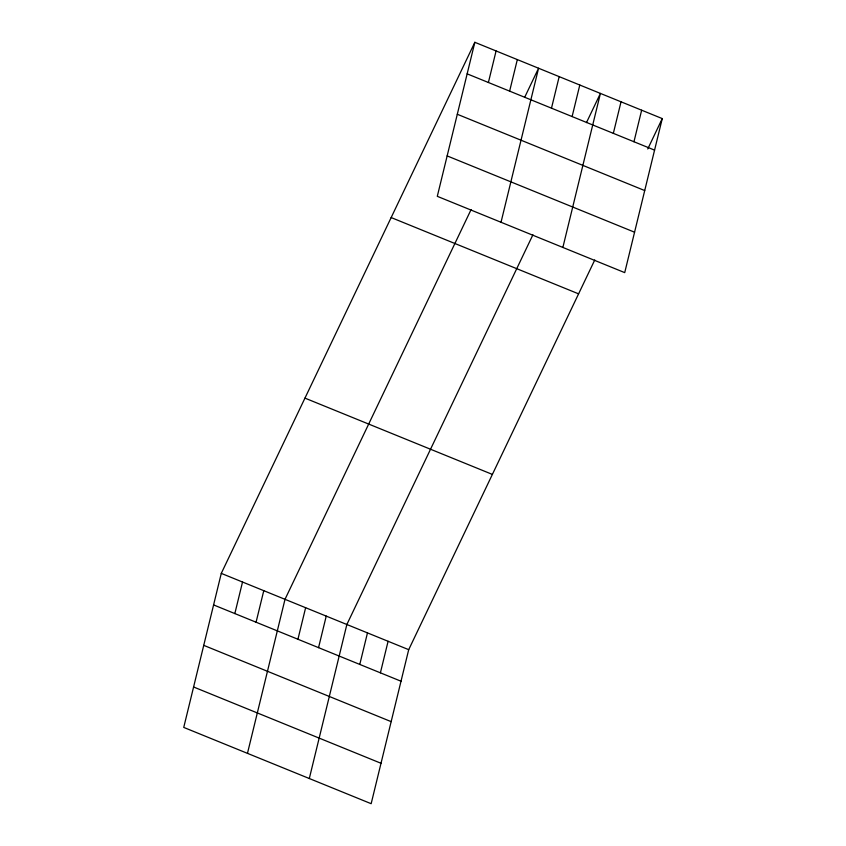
<?xml version="1.0" encoding="UTF-8"?>
<svg xmlns="http://www.w3.org/2000/svg" width="846" height="846" viewBox="0 0 846 846"><rect width="100%" height="100%" fill="white"/><g stroke="black" fill="none" stroke-linecap="round" stroke-linejoin="round"><path stroke-width="1.27" d="M474.839 42.3L437.297 196.325L624.718 272.624L662.259 118.588L474.839 42.3L221.282 573.377L183.741 727.412L371.161 803.7L408.703 649.675L594.77 259.965M234.839 613.572L242.527 582.027M256.074 622.222L263.772 590.677M247.466 753.352L285.007 599.317L471.074 209.618M297.929 639.259L305.628 607.714M318.551 647.645L326.239 616.1M309.308 778.521L346.86 624.496L532.917 234.786M488.396 82.496L496.084 50.95M359.783 664.438L367.471 632.882M509.63 91.135L517.329 59.59M380.404 672.824L388.092 641.279M501.022 222.265L538.564 68.24L524.615 97.449M551.486 108.182L559.185 76.626M572.108 116.568L579.796 85.023M562.865 247.444L600.417 93.42L586.468 122.628M613.339 133.351L621.027 101.806M633.961 141.747L641.649 110.202M647.761 148.97L662.259 118.588M467.151 73.845L654.571 150.133M457.295 114.263L644.715 190.561M447.153 155.907L634.563 232.206M391.169 217.559L578.59 293.848M304.962 398.128L492.383 474.416M221.282 573.377L408.703 649.675M213.594 604.922L401.015 681.22M203.738 645.35L391.159 721.638M193.597 686.994L381.007 763.282"/></g></svg>
